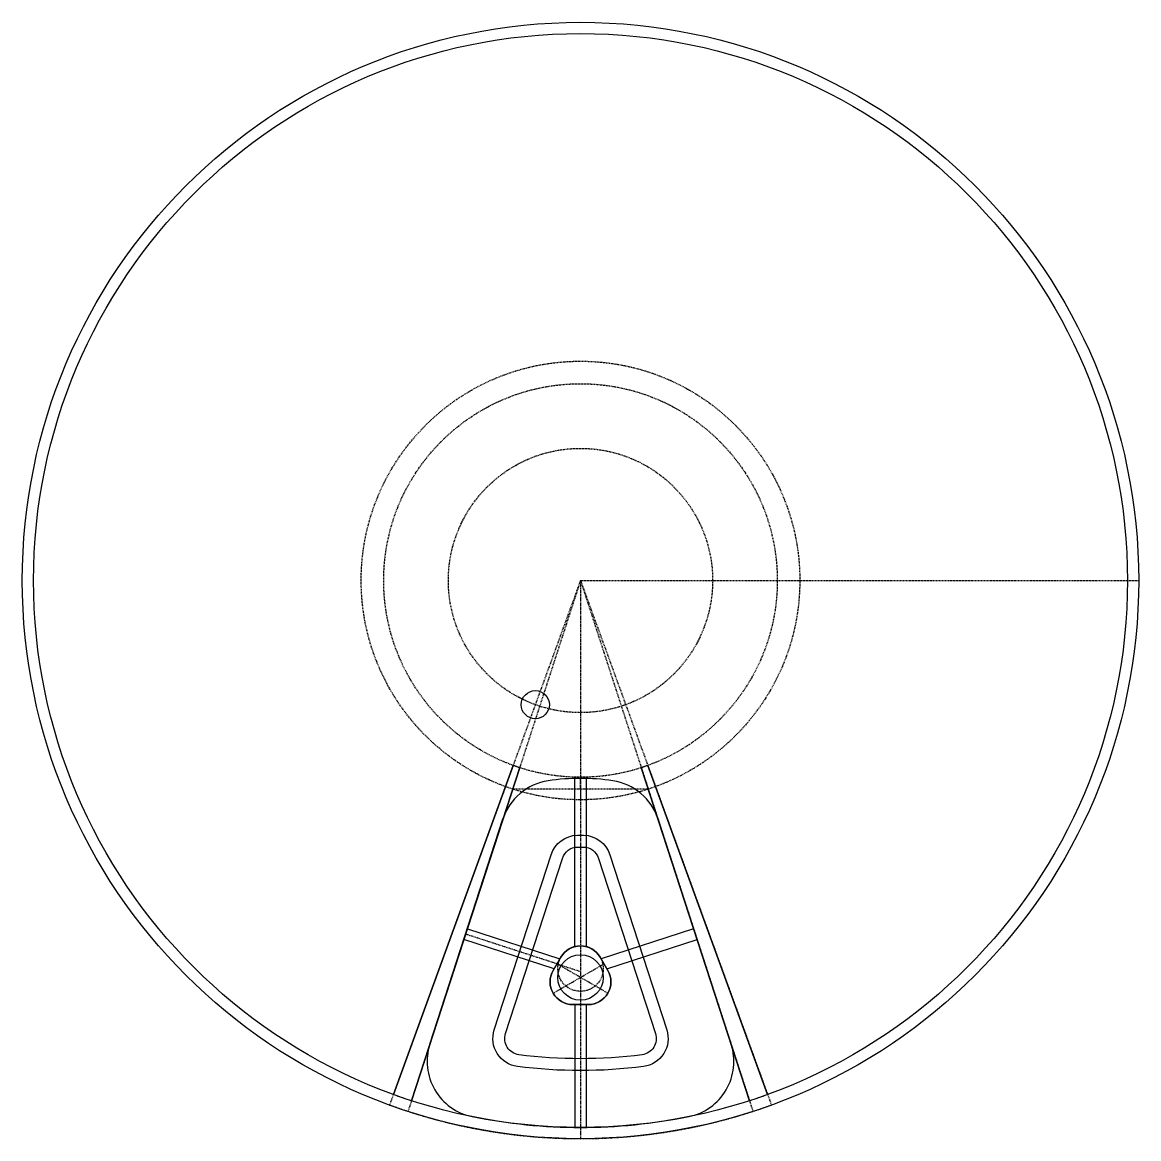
# Model space of a CAD drawing. Header units: millimetres. Extents: x -99 to 99, y -99 to 99.
import ezdxf

# ---------------------------------------------------------------- set-up
doc = ezdxf.new("R2010")
doc.units = ezdxf.units.MM
doc.linetypes.add('CHAIN', pattern=[0.7087, 0.4724, -0.0591, 0.1181, -0.0591])
doc.linetypes.add('DASHED', pattern=[0.2067, 0.1654, -0.0413])

msp = doc.modelspace()

# ---------------------------------------------------------------- linework, layer by layer
at = {"color": 190, "linetype": 'DASHED', "lineweight": 25, "true_color": 0x8018ff}
for p, q in [((0, 0), (-33.92, -93.18)), ((0, 0), (-30.64, -94.31)), ((0, 0), (33.92, -93.18)), ((0, 0), (99.16, 0)), ((0, 0), (33.92, -93.18)), ((0, 0), (30.64, -94.31)), ((0, 0), (99.16, 0)), ((0, 0), (99.16, 0)), ((0, -37.05), (0, -35.15)), ((12.04, -37.05), (-12.04, -37.05)), ((0, -37.05), (0, -38.96)), ((-4.18, -68.1), (-20.41, -62.83)), ((-4.86, -73.32), (4.18, -68.1)), ((-4.18, -68.1), (0, -69.46)), ((4.86, -73.32), (-4.18, -68.1))]:
    msp.add_line(p, q, dxfattribs=at)
at = {"color": 190, "linetype": 'CHAIN', "lineweight": 25, "true_color": 0x8018ff}
msp.add_line((0, 0), (0, -99.16), dxfattribs=at)
for p, q in [((-1, -65.03), (-1, -34.95)), ((1, -34.95), (1, -65.03)), ((-26.76, -82.35), (-13.77, -42.37)), ((26.76, -82.35), (13.77, -42.37)), ((-20.1, -61.88), (-3.67, -67.22)), ((20.1, -61.88), (3.67, -67.22)), ((-4.69, -68.99), (-20.72, -63.78)), ((4.69, -68.99), (20.72, -63.78)), ((-1, -75.34), (-1, -97.16)), ((1, -75.34), (1, -97.16))]:
    msp.add_line(p, q)
for points in [[(-33.23, -91.3), (-11.96, -32.85, 0.008727), (-10.8, -33.25), (-30.02, -92.41)], [(-30.02, -92.41), (-10.8, -33.25, -0.008727), (-11.96, -32.85), (-33.23, -91.3)], [(30.02, -92.41), (10.8, -33.25, 0.008727), (11.96, -32.85), (33.23, -91.3)], [(33.23, -91.3), (11.96, -32.85, -0.008727), (10.8, -33.25), (30.02, -92.41)], [(3.5, -66.93), (4.86, -69.28, -0.577515), (1.36, -75.34), (-1.36, -75.34, -0.577186), (-4.86, -69.28), (-3.5, -66.93)]]:
    msp.add_lwpolyline(points, format="xyb")
for points in [[(-30.02, -92.41), (-10.8, -33.25, -0.008727), (-11.96, -32.85), (-33.23, -91.3, 0.008727)], [(30.02, -92.41, 0.008727), (33.23, -91.3), (11.96, -32.85, -0.008727), (10.8, -33.25)], [(15.32, -79.83, -0.469517), (11.21, -86.34, -0.064638), (-11.21, -86.34, -0.469517), (-15.32, -79.83), (-5.21, -48.71, -0.319707), (-0.55, -45.25, -0.009444), (0.55, -45.25, -0.319707), (5.21, -48.71)], [(13.32, -80.48, -0.469517), (10.94, -84.25, -0.064638), (-10.94, -84.25, -0.469517), (-13.32, -80.48), (-3.21, -49.36, -0.319707), (-0.51, -47.35, -0.009444), (0.51, -47.35, -0.319707), (3.21, -49.36)], [(-4.86, -69.28, 0.577186), (-1.36, -75.34), (1.36, -75.34), (-1.36, -75.34), (1.36, -75.34, 0.577515), (4.86, -69.28), (3.5, -66.93, 0.57735), (-3.5, -66.93, -0.57735), (3.5, -66.93, 0.57735), (-3.5, -66.93), (-4.86, -69.28), (-3.5, -66.93)]]:
    msp.add_lwpolyline(points, format="xyb", close=True)
for centre, radius in [((0, 0), 99.16), ((0, 0), 97.16), ((-8.03, -22.06), 2.5), ((0, -70.52), 4.04)]:
    msp.add_circle(centre, radius)
at = {"color": 190, "linetype": 'DASHED', "lineweight": 25, "true_color": 0x8018ff}
for centre, radius in [((0, 0), 38.96), ((0, 0), 34.96), ((0, 0), 23.48), ((0, -68.95), 4.04)]:
    msp.add_circle(centre, radius, dxfattribs=at)
for centre, radius, start, end in [((-4.26, -45.46), 10, 98.4522, 162), ((0, -74.11), 38.96, 81.5478, 98.4522), ((4.26, -45.46), 10, 18, 81.5478), ((-17.25, -85.44), 10, 162, 258.5881), ((17.25, -85.44), 10, 281.4119, 18), ((0, 0), 97.16, 258.5881, 281.4119)]:
    msp.add_arc(centre, radius, start, end)
msp.add_arc((0, 0), 99.16, 250, 290, dxfattribs=at)

doc.saveas('drawing.dxf')
